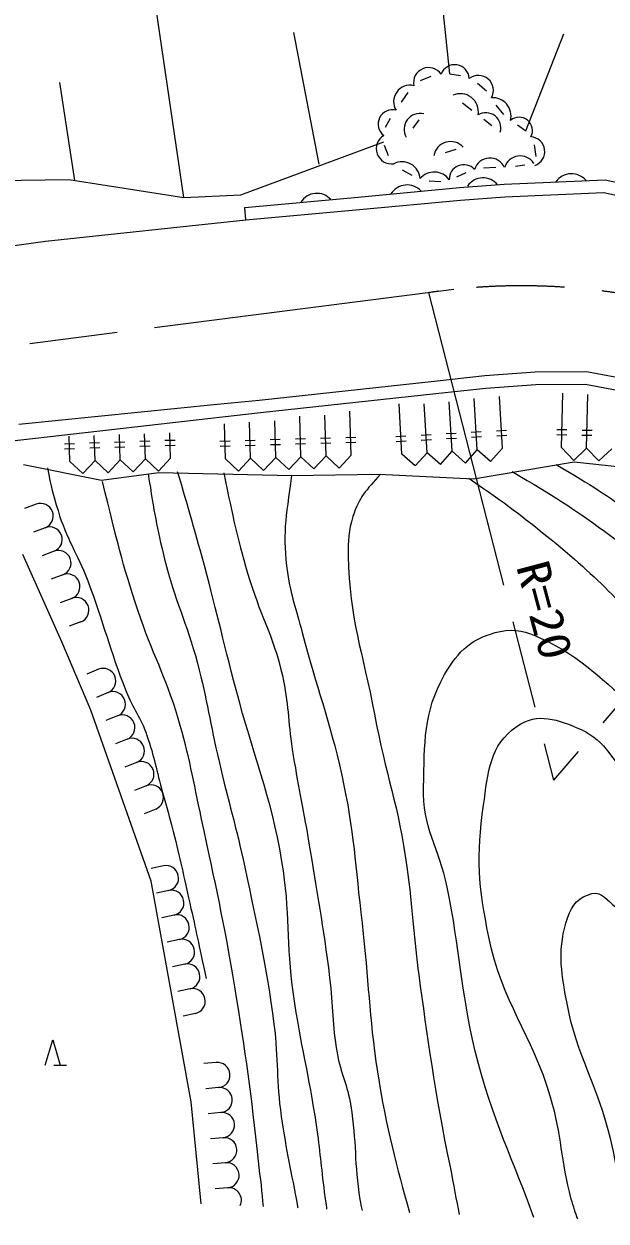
# Model space of a CAD drawing. Units: millimetres, scale not verified. Extents: x 40000 to 680000, y 20000 to 380000.
# Drawn here: x 351602 to 374742, y 236694 to 284258 of the extents above; entities that cross this region are included whole.
import ezdxf
from ezdxf.enums import TextEntityAlignment as Align

# ---------------------------------------------------------------- set-up
doc = ezdxf.new("R2010")
doc.units = ezdxf.units.MM
doc.header["$LTSCALE"] = 1000
doc.linetypes.add('CHAIN', pattern=[18.5, 12, -1.5, 3.5, -1.5])
doc.layers.add('M-BGD', color=7, linetype='Continuous', lineweight=25)
doc.layers.add('M-BMK', color=2, linetype='CHAIN', lineweight=13)
doc.styles.add('ＭＳ ゴシック', font='')
doc.styles.get('ＭＳ ゴシック').set_extended_font_data('MS Gothic')

msp = doc.modelspace()

# ---------------------------------------------------------------- linework, layer by layer
at = {"layer": 'M-BGD'}
for p, q in [((368537, 282281), (367766, 289657)), ((357957, 277367), (356696, 285997)), ((363337, 278685), (362327, 283924)), ((371548, 280014), (373065, 283866)), ((367364, 282013), (367794, 282189)), ((368537, 282281), (368962, 282216)), ((353626, 278040), (353031, 281927)), ((369637, 281906), (369988, 281607)), ((366609, 281150), (366871, 281539)), ((369040, 281122), (369410, 280835)), ((370360, 281030), (370661, 280656)), ((365976, 280152), (366179, 280521)), ((367072, 280124), (367310, 280443)), ((369878, 280473), (370199, 280224)), ((371224, 280247), (371548, 280014)), ((360224, 277471), (365914, 279580)), ((366091, 279016), (365940, 279435)), ((368359, 279154), (368780, 279278)), ((371885, 279456), (371945, 278993)), ((366636, 278468), (367022, 278245)), ((368807, 278185), (369181, 278356)), ((369876, 278539), (370361, 278563)), ((371142, 278614), (371514, 278667)), ((349903, 278031), (353390, 278076)), ((353390, 278076), (357957, 277367)), ((367708, 278029), (368178, 277998)), ((368919, 277760), (370689, 277890)), ((370689, 277890), (374702, 278067)), ((374702, 278067), (380542, 276768)), ((357957, 277367), (360224, 277471)), ((360381, 276969), (364894, 277379)), ((364894, 277379), (368919, 277760)), ((368960, 277262), (370718, 277391)), ((370718, 277391), (374658, 277565)), ((374658, 277565), (380427, 276282)), ((360426, 276471), (360381, 276969)), ((360426, 276471), (364941, 276882)), ((364941, 276882), (368960, 277262)), ((352465, 275621), (360426, 276471)), ((321621, 271383), (352465, 275621)), ((369923, 270277), (367914, 270054)), ((371926, 270421), (369923, 270277)), ((373966, 270434), (371926, 270421)), ((376077, 270036), (373966, 270434)), ((367914, 270054), (360950, 269299)), ((369968, 269779), (367969, 269557)), ((371946, 269921), (369968, 269779)), ((373920, 269933), (371946, 269921)), ((375921, 269557), (373920, 269933)), ((360950, 269299), (359284, 269138)), ((367969, 269557), (361004, 268802)), ((368624, 267282), (368511, 269250)), ((369623, 267340), (369505, 269377)), ((370621, 267397), (370502, 269461)), ((372969, 267430), (373021, 269586)), ((373969, 267406), (374020, 269530)), ((361004, 268802), (321526, 264323)), ((359284, 269138), (351405, 268346)), ((364612, 267125), (364560, 268874)), ((366628, 267167), (366512, 269169)), ((367626, 267224), (367514, 269168)), ((359615, 266975), (359573, 268375)), ((360614, 267005), (360572, 268431)), ((361614, 267035), (361570, 268492)), ((362613, 267065), (362565, 268680)), ((363613, 267095), (363565, 268709)), ((353433, 266874), (353400, 267874)), ((354433, 266908), (354400, 267907)), ((355432, 266941), (355399, 267941)), ((356432, 266975), (356398, 267974)), ((357431, 267008), (357398, 268007)), ((363792, 267801), (363392, 267789)), ((364791, 267831), (364392, 267819)), ((366787, 267877), (366388, 267854)), ((367785, 267935), (367386, 267912)), ((368784, 267992), (368384, 267969)), ((368795, 267793), (368396, 267770)), ((369782, 268050), (369383, 268027)), ((369794, 267850), (369394, 267827)), ((370780, 268108), (370381, 268085)), ((370792, 267908), (370393, 267885)), ((373181, 267925), (372781, 267935)), ((373186, 268125), (372786, 268135)), ((374181, 267901), (373781, 267911)), ((374186, 268101), (373786, 268111)), ((353610, 267581), (353210, 267567)), ((353617, 267381), (353217, 267367)), ((354609, 267614), (354210, 267601)), ((354616, 267414), (354216, 267401)), ((355609, 267647), (355209, 267634)), ((355616, 267448), (355216, 267434)), ((356608, 267681), (356209, 267667)), ((356615, 267481), (356215, 267468)), ((357608, 267714), (357208, 267701)), ((357614, 267514), (357215, 267501)), ((359794, 267681), (359394, 267669)), ((359800, 267481), (359400, 267469)), ((360793, 267711), (360393, 267699)), ((360799, 267511), (360399, 267499)), ((361793, 267741), (361393, 267729)), ((361799, 267541), (361399, 267529)), ((362792, 267771), (362392, 267759)), ((362798, 267571), (362398, 267559)), ((363798, 267601), (363398, 267589)), ((364797, 267631), (364398, 267619)), ((366799, 267678), (366399, 267655)), ((367797, 267735), (367398, 267712)), ((369152, 266812), (369623, 267340)), ((370151, 266869), (369623, 267340)), ((370151, 266869), (370621, 267397)), ((373457, 266918), (372969, 267430)), ((373457, 266918), (373969, 267406)), ((374457, 266894), (373969, 267406)), ((374457, 266894), (374968, 267382)), ((353950, 266391), (353433, 266874)), ((353950, 266391), (354433, 266908)), ((354949, 266425), (354433, 266908)), ((354949, 266425), (355432, 266941)), ((355949, 266458), (355432, 266941)), ((355949, 266458), (356432, 266975)), ((356948, 266492), (356432, 266975)), ((356948, 266492), (357431, 267008)), ((360129, 266490), (359615, 266975)), ((360129, 266490), (360614, 267005)), ((361129, 266520), (360614, 267005)), ((361129, 266520), (361614, 267035)), ((362129, 266550), (361614, 267035)), ((362129, 266550), (362613, 267065)), ((363128, 266580), (362613, 267065)), ((363128, 266580), (363613, 267095)), ((364128, 266610), (363613, 267095)), ((364128, 266610), (364612, 267125)), ((367156, 266697), (366628, 267167)), ((367156, 266697), (367626, 267224)), ((368154, 266754), (367626, 267224)), ((368154, 266754), (368624, 267282)), ((369152, 266812), (368624, 267282)), ((373469, 266848), (369468, 266177)), ((377601, 266407), (373469, 266848)), ((354690, 266116), (351582, 266747)), ((356958, 266417), (354690, 266116)), ((362248, 266302), (356958, 266417)), ((365705, 266361), (362248, 266302)), ((369468, 266177), (365705, 266361)), ((352090, 265177), (351623, 265000)), ((352445, 264242), (351977, 264065)), ((353107, 259706), (351560, 263180)), ((352799, 263307), (352331, 263130)), ((353153, 262372), (352686, 262194)), ((353508, 261436), (353040, 261259)), ((353862, 260501), (353394, 260324)), ((354268, 256999), (353107, 259706)), ((354566, 258616), (354103, 258426)), ((354945, 257691), (354482, 257501)), ((356656, 250199), (354268, 256999)), ((355324, 256765), (354861, 256576)), ((355703, 255840), (355240, 255650)), ((356082, 254914), (355619, 254725)), ((356461, 253989), (355998, 253799)), ((356840, 253064), (356377, 252874)), ((357144, 250808), (356655, 250702)), ((358250, 241435), (356656, 250199)), ((357356, 249831), (356867, 249724)), ((357568, 248853), (357080, 248747)), ((357781, 247876), (357292, 247770)), ((357993, 246899), (357504, 246793)), ((358205, 245922), (357717, 245816)), ((358417, 244945), (357929, 244838)), ((352442, 242894), (352754, 243890)), ((352754, 243890), (353042, 242886)), ((352792, 242890), (353292, 242883)), ((359246, 242994), (358748, 242948)), ((359337, 241998), (358839, 241953)), ((358650, 237375), (358250, 241435)), ((359428, 241002), (358930, 240957)), ((359520, 240006), (359022, 239961)), ((359611, 239011), (359113, 238965)), ((359702, 238015), (359204, 237969))]:
    msp.add_line(p, q, dxfattribs=at)
for centre, radius, start, end in [((368725, 282059), 579, 3.1661, 159.0456), ((367690, 281922), 602, 34.8109, 191.1456), ((369666, 281620), 595, 330.2397, 127.6382), ((366951, 281170), 653, 76.8343, 211.6722), ((368949, 280772), 716, 349.9229, 114.5431), ((370236, 280598), 729, 346.5534, 94.2117), ((366250, 280278), 568, 75.1556, 232.337), ((367347, 280071), 634, 76.6575, 209.7845), ((369961, 280133), 598, 343.5741, 120.8919), ((371286, 280020), 532, 332.3844, 129.8593), ((366220, 279306), 611, 121.2339, 277.638), ((371720, 279189), 585, 288.9793, 86.3955), ((368563, 278913), 673, 41.8375, 170.9801), ((366635, 278068), 714, 3.7128, 117.8629), ((370124, 278294), 637, 23.9661, 163.4009), ((371327, 278366), 649, 32.8651, 163.3101), ((367910, 277631), 742, 35.9926, 139.3212), ((369085, 278093), 575, 41.759, 182.5862), ((373367, 277558), 750, 39.4027, 145.6629), ((366832, 277111), 750, 42.2778, 148.538), ((369847, 277390), 750, 38.9868, 145.247), ((363246, 276778), 750, 42.0618, 148.322), ((352267, 264709), 500, 290.7538, 110.7538), ((352622, 263774), 500, 290.7538, 110.7538), ((352976, 262839), 500, 290.7538, 110.7538), ((353331, 261904), 500, 290.7538, 110.7538), ((353685, 260969), 500, 290.7538, 110.7538), ((354756, 258153), 500, 292.2701, 112.2701), ((355135, 257228), 500, 292.2701, 112.2701), ((355514, 256302), 500, 292.2701, 112.2701), ((355893, 255377), 500, 292.2701, 112.2701), ((356272, 254452), 500, 292.2701, 112.2701), ((356650, 253526), 500, 292.2701, 112.2701), ((357250, 250319), 500, 282.2559, 102.2559), ((357462, 249342), 500, 282.2559, 102.2559), ((357674, 248365), 500, 282.2559, 102.2559), ((357887, 247388), 500, 282.2559, 102.2559), ((358099, 246410), 500, 282.2559, 102.2559), ((358311, 245433), 500, 282.2559, 102.2559), ((359292, 242496), 500, 275.2348, 95.2348), ((359383, 241500), 500, 275.2348, 95.2348), ((359474, 240504), 500, 275.2348, 95.2348), ((359565, 239509), 500, 275.2348, 95.2348), ((359656, 238513), 500, 275.2348, 95.2348), ((359748, 237517), 500, 335.7899, 95.2348)]:
    msp.add_arc(centre, radius, start, end, dxfattribs=at)
for points, knots in [([(352533, 266626), (352690, 265824), (352759, 265577), (352957, 264920), (353299, 263788), (353715, 263237), (354138, 262132), (354787, 260437), (354993, 259429), (355664, 257741), (355944, 257038), (356250, 256707), (356493, 255990), (356788, 255118), (356870, 254604), (357113, 253716), (357279, 253112), (357388, 252779), (357540, 252172), (357817, 251067), (357945, 250442), (358194, 249330), (358456, 248159), (358535, 247786), (358846, 246326)], [0, 0, 0, 0, 1, 1, 1, 2, 2, 2, 3, 3, 3, 4, 4, 4, 5, 5, 5, 6, 6, 6, 7, 7, 7, 8, 8, 8, 8]), ([(356542, 266386), (356788, 264782), (356875, 264307), (357192, 262996), (357590, 261349), (358069, 260499), (358499, 258860), (358896, 257350), (359004, 256477), (359357, 254956), (359739, 253310), (360029, 252406), (360378, 250753), (360889, 248326), (361229, 246971), (361540, 244511), (361720, 243089), (361627, 242271), (361829, 240852), (362030, 239445), (362228, 238671), (362477, 237272), (362480, 237254), (362483, 237237), (362486, 237219)], [0, 0, 0, 0, 1, 1, 1, 2, 2, 2, 3, 3, 3, 4, 4, 4, 5, 5, 5, 6, 6, 6, 7, 7, 7, 8, 8, 8, 8]), ([(363648, 237172), (363617, 237381), (363586, 237603), (363555, 237842), (363421, 238885), (363383, 239473), (363230, 240513), (362932, 242550), (362608, 243666), (362317, 245704), (362024, 247754), (362202, 248943), (361857, 250985), (361397, 253704), (360734, 255138), (360034, 257806), (359491, 259879), (359241, 261055), (358670, 263121), (358307, 264432), (358188, 264854), (357710, 266467)], [0, 0, 0, 0, 1, 1, 1, 2, 2, 2, 3, 3, 3, 4, 4, 4, 5, 5, 5, 6, 6, 6, 7, 7, 7, 7]), ([(359543, 266421), (359938, 264519), (360054, 263972), (360495, 262432), (360957, 260820), (361506, 260003), (361875, 258367), (362128, 257244), (362091, 256583), (362268, 255445), (362491, 254014), (362679, 253223), (362915, 251793), (363263, 249677), (363485, 248494), (363754, 246365), (363901, 245200), (363844, 244529), (364051, 243373), (364201, 242538), (364464, 242109), (364597, 241271), (364826, 239829), (364724, 238992), (364957, 237551), (364982, 237395), (365010, 237251), (365041, 237116)], [0, 0, 0, 0, 1, 1, 1, 2, 2, 2, 3, 3, 3, 4, 4, 4, 5, 5, 5, 6, 6, 6, 7, 7, 7, 8, 8, 8, 9, 9, 9, 9]), ([(365775, 266372), (365209, 265727), (364914, 265439), (364680, 264692), (364496, 264103), (364489, 263741), (364496, 263124), (364525, 260634), (365081, 259282), (365535, 256833), (365977, 254451), (366503, 253167), (366825, 250766), (367049, 249095), (367113, 247812), (367295, 246476), (367621, 244084), (367931, 241806), (368539, 238849), (368689, 238120), (368786, 237531), (368900, 236959)], [0, 0, 0, 0, 1, 1, 1, 2, 2, 2, 3, 3, 3, 4, 4, 4, 5, 5, 5, 6, 6, 6, 7, 7, 7, 7]), ([(371003, 266473), (372768, 265440), (373296, 265104), (374678, 264100), (376441, 262818), (377291, 261921), (378909, 260460), (380280, 259222), (381120, 258594), (382344, 257212), (383388, 256033), (383745, 255190), (384748, 253976), (385998, 252463), (386737, 251645), (388100, 250232), (390983, 247244), (392608, 245553), (395838, 242943), (397280, 241777), (398086, 241068), (399756, 240261), (400132, 240080), (400435, 239896), (400732, 239739)], [0, 0, 0, 0, 1, 1, 1, 2, 2, 2, 3, 3, 3, 4, 4, 4, 5, 5, 5, 6, 6, 6, 7, 7, 7, 8, 8, 8, 8]), ([(372763, 266757), (374240, 265861), (374699, 265617), (375831, 264735), (376516, 264201), (376886, 263884), (377531, 263302), (378996, 261980), (379800, 261220), (381192, 259822), (382568, 258439), (383352, 257676), (384661, 256229), (386398, 254309), (387176, 253061), (388951, 251176), (390670, 249352), (391760, 248453), (393632, 246787), (395513, 245112), (396524, 244103), (398602, 242680), (399708, 241923), (400327, 241363), (401637, 241078), (403142, 240751), (404367, 241643), (405362, 242370), (406244, 243014), (406645, 243822), (407065, 244588), (407635, 245627), (407898, 246511), (408117, 247433), (408373, 248512), (408455, 249574), (408514, 250959), (408580, 252541), (408500, 253143), (408295, 255008)], [0, 0, 0, 0, 1, 1, 1, 2, 2, 2, 3, 3, 3, 4, 4, 4, 5, 5, 5, 6, 6, 6, 7, 7, 7, 8, 8, 8, 9, 9, 9, 10, 10, 10, 11, 11, 11, 12, 12, 12, 13, 13, 13, 13]), ([(361120, 237275), (361084, 237851), (361004, 238361), (360927, 239077), (360635, 241788), (360430, 243304), (359986, 245994), (359554, 248616), (359220, 250069), (358662, 252667), (358325, 254235), (358189, 255129), (357734, 256667), (357231, 258370), (356699, 259239), (356143, 260925), (355489, 262906), (355329, 263615), (354728, 266074)], [0, 0, 0, 0, 1, 1, 1, 2, 2, 2, 3, 3, 3, 4, 4, 4, 5, 5, 5, 6, 6, 6, 6]), ([(362240, 266312), (362014, 264597), (361860, 263949), (362079, 262458), (362218, 261514), (362422, 261008), (362661, 260084), (363238, 257860), (363739, 256659), (364234, 254415), (364734, 252148), (364767, 250832), (365041, 248526), (365314, 246223), (365303, 244913), (365656, 242621), (366004, 240364), (366425, 238835), (366926, 237039)], [0, 0, 0, 0, 1, 1, 1, 2, 2, 2, 3, 3, 3, 4, 4, 4, 5, 5, 5, 6, 6, 6, 6]), ([(369284, 266205), (370864, 265128), (371319, 264772), (372559, 263770), (374662, 262069), (375633, 260878), (377540, 258959), (379659, 256828), (380864, 255646), (382863, 253401), (383807, 252341), (384195, 251623), (385184, 250605), (386128, 249634), (386771, 249209), (387758, 248282), (389105, 247016), (389774, 246216), (391146, 244977), (392414, 243834), (393214, 243298), (394563, 242251), (396008, 241128), (396978, 240262), (398172, 239393)], [0, 0, 0, 0, 1, 1, 1, 2, 2, 2, 3, 3, 3, 4, 4, 4, 5, 5, 5, 6, 6, 6, 7, 7, 7, 8, 8, 8, 8]), ([(371871, 236838), (371113, 238996), (370201, 240731), (369545, 243442), (368937, 245953), (368950, 247431), (368426, 249962), (368103, 251525), (367430, 252343), (367483, 253938), (367541, 255714), (367459, 256857), (368324, 258408), (368856, 259361), (369465, 259894), (370532, 260118), (371155, 260249), (371561, 260116), (372140, 259851), (373853, 259066), (374562, 258179), (376029, 256995), (377561, 255759), (378224, 254848), (379600, 253441), (382113, 250871), (383372, 249285), (385964, 246796), (387506, 245314), (388518, 244648), (390176, 243296), (392282, 241577), (393571, 240512), (395540, 239037)], [0, 0, 0, 0, 1, 1, 1, 2, 2, 2, 3, 3, 3, 4, 4, 4, 5, 5, 5, 6, 6, 6, 7, 7, 7, 8, 8, 8, 9, 9, 9, 10, 10, 10, 11, 11, 11, 11]), ([(373617, 236768), (373529, 237007), (373442, 237263), (373359, 237567), (372932, 239122), (372997, 240067), (372537, 241612), (371779, 244165), (370617, 245364), (370082, 247973), (369671, 249981), (369576, 251188), (369869, 253218), (370059, 254536), (370107, 255597), (371202, 256356), (372020, 256924), (372838, 256624), (373748, 256219), (374786, 255758), (374983, 254948), (375775, 254135), (376935, 252946), (377630, 252322), (378745, 251092), (380284, 249396), (380920, 248244), (382529, 246615), (383530, 245601), (384345, 245327), (385430, 244404), (387821, 242371), (389021, 241073), (391419, 239049), (391638, 238865), (391835, 238706), (392024, 238562)], [0, 0, 0, 0, 1, 1, 1, 2, 2, 2, 3, 3, 3, 4, 4, 4, 5, 5, 5, 6, 6, 6, 7, 7, 7, 8, 8, 8, 9, 9, 9, 10, 10, 10, 11, 11, 11, 12, 12, 12, 12]), ([(375426, 236694), (375302, 237714), (375226, 238660), (374931, 239921), (374419, 242110), (373577, 243191), (373177, 245403), (372943, 246695), (372803, 247519), (373218, 248765), (373383, 249263), (373669, 249579), (374179, 249703), (374588, 249803), (374776, 249419), (375122, 249178), (375516, 248902), (375664, 248658), (376022, 248336), (377155, 247317), (377838, 246801), (378958, 245768), (380877, 243997), (381762, 242805), (383688, 241042), (385102, 239748), (386019, 238962), (387372, 237934)], [0, 0, 0, 0, 1, 1, 1, 2, 2, 2, 3, 3, 3, 4, 4, 4, 5, 5, 5, 6, 6, 6, 7, 7, 7, 8, 8, 8, 9, 9, 9, 9])]:
    msp.add_open_spline(points, degree=3, knots=knots, dxfattribs=at)
at = {"layer": 'M-BMK'}
for p, q in [((368693, 273711), (314676, 266794)), ((367686, 273582), (372653, 254209)), ((385678, 269386), (372653, 254209))]:
    msp.add_line(p, q, dxfattribs=at)
msp.add_arc((371378, 248741), 25113, 55.2906, 98.4546, dxfattribs=at)

# ---------------------------------------------------------------- texts
at = {"layer": 'M-BMK', "style": 'ＭＳ ゴシック', "width": 1.1}
msp.add_text('R=20', height=1320, rotation=284.926, dxfattribs=at).set_placement((373453, 259233), align=Align.TOP_RIGHT)

doc.saveas('drawing.dxf')
